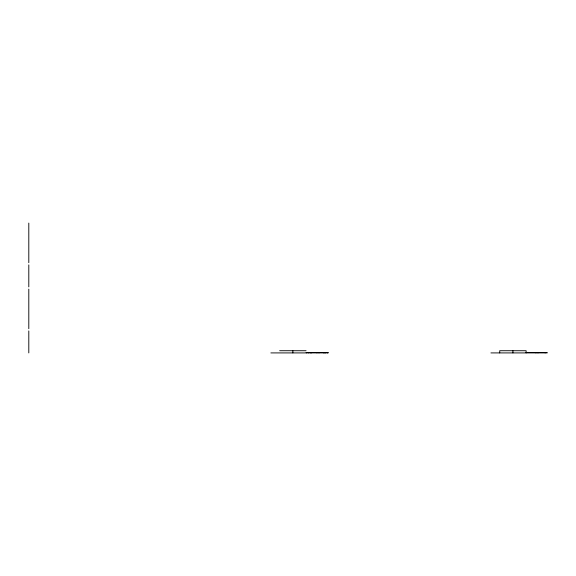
<?xml version="1.0" encoding="UTF-8"?>
<svg xmlns="http://www.w3.org/2000/svg" width="576" height="576" viewBox="0 0 576 576"><rect width="100%" height="100%" fill="white"/><g stroke="black" fill="none" stroke-linecap="round" stroke-linejoin="round"><path stroke-width="0.86" d="M279.662 350.719L306.072 350.719M306.072 352.476L328.205 352.476M526.126 352.476L547.2 352.476L547.2 352.915L490.918 352.915M270.864 352.915L328.205 352.915M545.134 352.476L545.134 352.915M537.991 352.476L537.991 352.915M535.925 352.476L535.925 352.915M526.126 352.915L526.126 350.719L499.723 350.719L499.723 352.915M512.921 350.719L512.921 352.915M327.672 352.476L327.672 352.915M325.613 352.476L325.613 352.915M324.749 352.476L324.749 352.915M323.446 352.476L323.446 352.915M319.01 352.476L319.01 352.915M316.944 352.476L316.944 352.915M311.602 352.476L311.602 352.915M310.529 352.476L310.529 352.915M308.664 352.476L308.664 352.915M306.598 352.476L306.598 352.915M292.867 350.719L292.867 352.915M28.8 223.085L28.8 262.692M28.8 264.895L28.8 286.898M28.8 289.094L28.8 328.709M28.8 330.912L28.8 352.915"/></g></svg>
